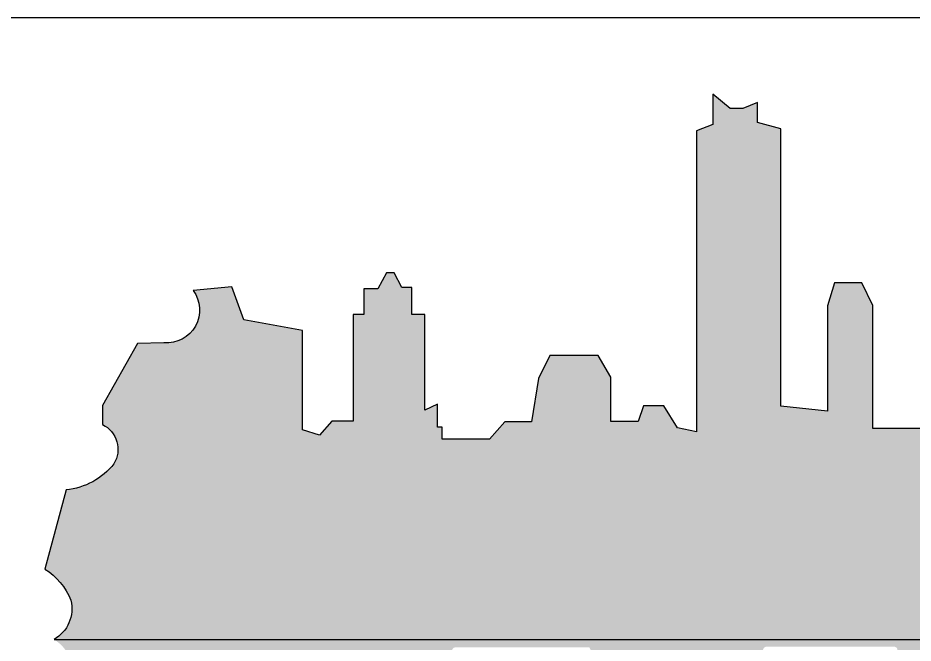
# Model space of a CAD drawing. Extents: x -1 to 121, y -1 to 86.
# Drawn here: x 105.292 to 107.286, y 8.864 to 10.257 of the extents above; entities that cross this region are included whole.
import ezdxf
from ezdxf.enums import TextEntityAlignment as Align

# ---------------------------------------------------------------- set-up
doc = ezdxf.new("R2010")
doc.units = 0
doc.header["$MEASUREMENT"] = 0
doc.layers.get('0').update_dxf_attribs({"linetype": 'CONTINUOUS'})
for name, color, linetype in [('ARQ_CAR', 7, 'CONTINUOUS'), ('ARQ_CAR-TXT', 7, 'CONTINUOUS'), ('ARQ_TXT-2', 2, 'CONTINUOUS'), ('ARQ_TXT-4', 4, 'CONTINUOUS'), ('ARQ_VISTA 0', 251, 'CONTINUOUS'), ('H7', 1, 'CONTINUOUS')]:
    doc.layers.add(name, color=color, linetype=linetype)
doc.styles.add('01-MILLEU', font='GOTHIC.TTF')

# ---------------------------------------------------------------- blocks, each defined once
blk = doc.blocks.new('SELO METROCASA - EXECUTIVO')
at = {"layer": 'ARQ_CAR', "color": 5}
blk.add_lwpolyline([(0, 90.00000000003183), (-175, 90.00000000003183)], dxfattribs=at)
at = {"layer": 'ARQ_CAR-TXT', "color": 4, "style": '01-MILLEU'}
blk.add_attdef('ASSUNTO.DO.PROJETO', (-163.5403751093654, 18.20899999997266), '', height=3.691451246442872, dxfattribs=at)
at = {"layer": 'ARQ_TXT-2', "style": '01-MILLEU'}
for tag, p, height in [('DESCRIÇÃO.DA.REVISÃO_0', (-131.2403025830235, 156.4870554480729), 2), ('MC_XXX-XX', (-33.89999999985446, 82.80000000004092), 1.5), ('RESPONSÁVEL', (-33.99999999985448, 73.46000000005034), 1.5), ('COORDENADOR', (-33.99999999985448, 63.46000000005944), 1.5), ('XXX-XX', (-33.89999999985446, 51.19999999995453), 3.65), ('DISCIPLINA', (-33.89999999985446, 41.19999999996362), 3.65), ('OBRA', (-164.0087502187439, 39.31416704031011), 3), ('ENDEREÇO', (-164.0087502187439, 34.81416704031011), 3), ('ESCALA', (-155.5087502187439, 2.699999999999996), 2)]:
    blk.add_attdef(tag, p, '', height=height, dxfattribs=at)
for tag, p in [('N_REV0', (-169.7384224560608, 157.5440678589604)), ('R_DES', (-155.8362915799234, 157.4870554480729)), ('DATA_0', (-140.1637954612883, 157.4870554480729))]:
    blk.add_attdef(tag, text='', height=2, dxfattribs=at).set_placement(p, align=Align.MIDDLE_CENTER)
blk.add_attdef('DCP', text='', height=3.237200152157276, dxfattribs=at).set_placement((-23.61815879345405, 17.17673637628295), align=Align.MIDDLE_LEFT)
blk.add_attdef('DES', text='', height=2.988184755837485, dxfattribs=at).set_placement((-19.84147915505966, 12.19339888899008), align=Align.MIDDLE)
at = {"layer": 'ARQ_TXT-4', "style": '01-MILLEU'}
blk.add_attdef('CLIENTE', (-164.5087502187439, 45.79695220924827), '', height=5, dxfattribs=at)
at = {"layer": 'ARQ_VISTA 0', "style": '01-MILLEU'}
blk.add_attdef('LOGO', (-164.5087502187439, 77.38317315033532), '', height=5, dxfattribs=at)

msp = doc.modelspace()

# ---------------------------------------------------------------- hatches: boundary and pattern name
h = msp.add_hatch(color=256)
h.set_gradient(color1=(255, 255, 255), color2=(91, 91, 91), tint=1, name='CURVED')
h.paths.add_polyline_path([(106.6073503992236, 8.277280266571779), (106.5231779402282, 8.467594918213763), (106.5231779402282, 8.239036715855946), (106.5849310889641, 8.239036715855946)], flags=17)
edge = h.paths.add_edge_path()
edge.add_line((106.9961393152314, 8.353171262582919), (106.9961393152314, 8.46759491821399))
edge.add_line((106.9961393152314, 8.467594918213763), (106.8452413717725, 8.12641337397281))
edge.add_arc((106.8384416417873, 8.129420761940082), 0.0074350998819398, 270, 336.1411279704151, ccw=False)
edge.add_line((106.8384416417873, 8.121985662057796), (106.8035443402025, 8.121985662057796))
edge.add_line((106.8035443402021, 8.121985662057796), (106.8035443402021, 7.738145776745341))
edge.add_line((106.8035443402021, 7.738145776745569), (106.8399397180317, 7.723699920959461))
edge.add_line((106.8399397180322, 7.723699920959689), (106.8399397180322, 7.656596366592566))
edge.add_line((106.8399397180322, 7.656596366592794), (106.8782549971691, 7.688659310606909))
edge.add_line((106.8782549971691, 7.688659310606226), (106.9067295430821, 7.688659310606226))
edge.add_line((106.9067295430816, 7.688659310606226), (106.9395293740783, 7.674969490297826))
edge.add_line((106.9395293740783, 7.674969490298054), (106.9395293740783, 7.719281183449311))
edge.add_line((106.9395293740783, 7.719281183449084), (106.9917113493095, 7.733691511972438))
edge.add_line((106.9917113493091, 7.733691511972665), (106.9917113493091, 8.352026932364424))
edge.add_line((106.9917113493091, 8.352026932364652), (106.9961393152309, 8.353171262582919))
edge = h.paths.add_edge_path(flags=17)
edge.add_arc((107.7892328425489, 8.201021958712545), 0.1014001564731682, 28.79111662675934, 64.88071122991677)
edge.add_line((107.8322776410125, 8.292832290691194), (107.8435057872655, 8.249858079207797))
edge.add_line((107.843505787265, 8.249858079207797), (107.8780980498448, 8.249858079207797))
edge = h.paths.add_edge_path()
edge.add_line((107.3471459864629, 8.40130039915175), (107.3471459864629, 8.84791324287653))
edge.add_line((107.3471459864629, 8.84791324287653), (107.6129783080789, 8.657548206434512))
edge.add_line((107.6129783080789, 8.657548206434512), (107.6129783080789, 8.497757622749532))
edge.add_arc((107.620413407961, 8.49775762274976), 0.0074350998819402, 180, 270)
edge.add_line((107.620413407961, 8.490322522867928), (107.7426899901341, 8.490322522867928))
edge.add_arc((107.743871286759, 8.578006011609887), 0.0876914457612938, 269.2281418382186, 450.3257853274533)
edge.add_line((107.7433726735505, 8.665696039803152), (107.6204134079619, 8.665696039803152))
edge.add_arc((107.620413407961, 8.658260939921547), 0.0074350998819402, 90, 180)
edge.add_line((107.6129783080789, 8.658260939921547), (107.3471459864629, 8.848625976363564))
edge.add_arc((107.3545810863454, 8.848625976363564), 0.0074350998819402, 90, 180, ccw=False)
edge.add_line((107.3545810863454, 8.856061076245169), (107.8340147670717, 8.856061076245169))
edge.add_arc((107.836920329534, 8.512249897077936), 0.3438234564622648, 56.65671037308363, 90.4841974699915, ccw=False)
edge.add_arc((107.8829310914796, 8.625128719431814), 0.2254746008920237, -4.873497589609713, 50.6468058414215, ccw=False)
edge.add_arc((107.8953829310774, 8.621515037122435), 0.2127759682980724, 297.7002908840801, 355.8112263864524, ccw=False)
edge.add_arc((108.2254528192627, 8.82245049080393), 0.4527803385749835, 239.3003060874027, 247.7311382111136)
edge.add_arc((107.9307071037649, 8.199762318343119), 0.2380208373245867, 22.985379362345725, 58.83885732105989, ccw=False)
edge.add_line((108.1498301647387, 8.292708556298521), (108.1856101246551, 8.292708556298521))
edge.add_line((108.1856101246551, 8.292708556298521), (108.1982136568315, 8.389730773621295))
edge.add_line((108.1982136568311, 8.38973077362175), (108.255162996212, 8.397165332327631))
edge.add_line((108.2551629962124, 8.397165332327631), (108.2551629962124, 8.321647619307214))
edge.add_line((108.2551629962124, 8.321647619307669), (108.3020001993125, 8.211726815967268))
edge.add_line((108.3020001993125, 8.21172681596704), (108.3671277734709, 8.322771408484186))
edge.add_line((108.3671277734713, 8.322771408484186), (108.3671277734713, 8.448175200921696))
edge.add_line((108.3671277734713, 8.448175200921469), (108.4811010488781, 8.448175200921469))
edge.add_line((108.4811010488777, 8.448175200921469), (108.4811010488777, 8.228863601879084))
edge.add_line((108.4811010488777, 8.228863601879539), (108.6067544754303, 8.219843782772614))
edge.add_line((108.6067544754303, 8.219843782772614), (108.6067544754303, 8.40265574506384))
edge.add_line((108.6067544754303, 8.402655745064294), (108.7281788333678, 8.402655745064294))
edge.add_line((108.7281788333678, 8.402655745064294), (108.7281788333678, 8.357502455400663))
edge.add_line((108.7281788333678, 8.357502455400436), (108.7654539679213, 8.357502455400436))
edge.add_line((108.7654539679218, 8.357502455400436), (108.7654539679218, 8.400027603489889))
edge.add_line((108.7654539679218, 8.400027603489434), (108.8418868120805, 8.400027603489434))
edge.add_line((108.8418868120805, 8.400027603489434), (108.8563256362584, 8.482020748605919))
edge.add_line((108.8563256362584, 8.482020748606374), (108.9163605041015, 8.482020748606374))
edge.add_line((108.9163605041006, 8.482020748606374), (108.9250448242985, 8.43145050935982))
edge.add_line((108.9250448242994, 8.43145050935982), (108.9382600654642, 8.43145050935982))
edge.add_line((108.9382600654633, 8.43145050935982), (108.9314636840134, 8.483907689661464))
edge.add_line((108.9314636840143, 8.483907689661692), (109.0280356417336, 8.541834973586447))
edge.add_line((109.0280356417331, 8.541834973586447), (109.0542617259559, 8.623386628142953))
edge.add_line((109.0542617259559, 8.623386628142953), (109.0542617259559, 8.755683311698931))
edge.add_arc((109.0820274772425, 8.813802321675212), 0.0644108396558226, 115.54793684490639, 244.4643475700547, ccw=False)
edge.add_line((109.0542492656757, 8.871915377241976), (105.3726867656758, 8.871915377241976))
edge.add_arc((105.3329864612072, 8.803238692660898), 0.0793259174543719, -13.735721130798993, 59.96884798293519, ccw=False)
edge.add_arc((105.2784129276135, 8.835206085981099), 0.1410943101645076, 301.37607950846143, 338.8959344118896, ccw=False)
edge.add_line((105.3518741368359, 8.71474424513326), (105.3996225082412, 8.53840930244337))
edge.add_arc((105.3838259843922, 8.383203038219563), 0.1560080594711831, 38.356784728823584, 84.1885831267299, ccw=False)
edge.add_arc((105.4536092700343, 8.447967397588172), 0.061553066644821, -63.662093375288975, 31.375701434723908, ccw=False)
edge.add_line((105.4809181624198, 8.392803963956567), (105.4803941705034, 8.350305310774957))
edge.add_line((105.4803941705029, 8.350305310774957), (105.5583195251795, 8.212084278255816))
edge.add_line((105.5583195251804, 8.212084278255588), (105.6175866417182, 8.210438802155295))
edge.add_arc((105.6237669099075, 8.137502596000104), 0.0731975811294393, -36.62406595230033, 94.84340274656932, ccw=False)
edge.add_line((105.6825128709509, 8.093835698419753), (105.7687910693642, 8.085596657968836))
edge.add_line((105.7687910693646, 8.085596657969518), (105.7957186426077, 8.15919869062327))
edge.add_line((105.7957186426077, 8.15919869062327), (105.9262043473675, 8.18324555649906))
edge.add_line((105.9262043473675, 8.183245556498832), (105.9262043473675, 8.40474232853353))
edge.add_line((105.9262043473675, 8.404742328533757), (105.9638060072773, 8.41646544935611))
edge.add_line((105.9638060072782, 8.416465449355655), (105.9913733457699, 8.385075278929435))
edge.add_line((105.9913733457681, 8.385075278929435), (106.0388310873266, 8.385075278929435))
edge.add_line((106.0388310873279, 8.385075278929435), (106.0388310873279, 8.147787432382529))
edge.add_line((106.0388310873279, 8.147787432382529), (106.0625137065369, 8.147787432382529))
edge.add_line((106.0625137065365, 8.147787432382529), (106.0625137065365, 8.090126301849523))
edge.add_line((106.0625137065365, 8.09012630184975), (106.0938123625817, 8.09012630184975))
edge.add_line((106.0938123625817, 8.09012630184975), (106.1128151976093, 8.054932798361733))
edge.add_line((106.1128151976097, 8.054932798361506), (106.1301412585051, 8.054932798361506))
edge.add_line((106.1301412585046, 8.054932798361506), (106.1474673194, 8.087333169258955))
edge.add_line((106.1474673194009, 8.087333169258955), (106.1698235376555, 8.087333169258955))
edge.add_line((106.1698235376555, 8.087333169258955), (106.1698235376555, 8.147787432382529))
edge.add_line((106.1698235376555, 8.147787432382529), (106.198886604883, 8.147787432382529))
edge.add_line((106.198886604883, 8.147787432382529), (106.198886604883, 8.360417990085352))
edge.add_line((106.198886604883, 8.360417990085807), (106.226707027344, 8.347440302535915))
edge.add_line((106.2267070273435, 8.347440302535688), (106.2267070273435, 8.3986497040612))
edge.add_line((106.2267070273435, 8.398649704060972), (106.2372347263474, 8.398649704060972))
edge.add_line((106.2372347263474, 8.398649704060972), (106.2372347263474, 8.425336645167818))
edge.add_line((106.2372347263474, 8.425336645168045), (106.2591010327903, 8.425336645168045))
edge.add_line((106.2591010327903, 8.425336645168045), (106.2591010327903, 8.847059601795536))
edge.add_arc((106.2665361326724, 8.847059601795763), 0.0074350998819402, 90, 180, ccw=False)
edge.add_line((106.2665361326724, 8.854494701677822), (106.5651952607247, 8.854494701677822))
edge.add_line((106.5651952607247, 8.854494701677822), (106.7528588977445, 8.430185608998954))
edge.add_arc((106.7596586277289, 8.433192996966), 0.0074350998819398, 203.8588720295849, 336.1411279704151)
edge.add_line((106.7664583577146, 8.430185608998954), (106.9528564810259, 8.851633364331065))
edge.add_arc((106.9596562110116, 8.848625976363564), 0.0074350998819398, 90, 156.1411279704151, ccw=False)
edge.add_line((106.9596562110116, 8.856061076245169), (107.2439325084313, 8.856061076245169))
edge.add_arc((107.2439325084299, 8.848625976363564), 0.0074350998819402, 0, 90, ccw=False)
edge.add_line((107.2513676083124, 8.848625976363564), (107.2513676083124, 8.401300399151978))
edge.add_line((107.2513676083124, 8.40130039915175), (107.3471459864638, 8.40130039915175))
h.paths.add_polyline_path([(107.6215287298016, 7.90138358583431), (107.4828763964535, 7.90138358583431), (107.4828763964535, 7.753089999557005), (107.5369411397062, 7.808824501414847), (107.5369411397062, 7.593923921324858), (107.5516719965437, 7.593923921324858), (107.5516719965437, 7.826103943793214)])
edge = h.paths.add_edge_path()
edge.add_line((107.4828763964535, 8.010059692522645), (107.6129783080794, 8.107102415088093))
edge.add_arc((107.620413407961, 8.107102415088093), 0.0074350998819402, 180, 270)
edge.add_line((107.620413407961, 8.099667315206034), (107.7399215799298, 8.099667315206034))
edge.add_line((107.7399215799298, 8.099667315206034), (107.7399215799298, 8.302268017555889))
edge.add_line((107.7399215799298, 8.302268017555889), (107.620413407961, 8.302268017555889))
edge.add_arc((107.620413407961, 8.294832917674057), 0.0074350998819402, 90, 180)
edge.add_line((107.6129783080789, 8.294832917674057), (107.6129783080789, 8.107815148574673))
edge.add_line((107.6129783080789, 8.1078151485749), (107.4828763964531, 8.010772426009453))
edge.add_line((107.4828763964535, 8.010772426009225), (107.4828763964535, 8.010059692522418))
at = {"layer": 'H7'}
h = msp.add_hatch(color=256, dxfattribs=at)
edge = h.paths.add_edge_path()
edge.add_line((105.3726867656758, 8.871915377243113), (109.0542492656757, 8.871915377243113))
edge.add_arc((109.0820274772425, 8.930028432809769), 0.0644108396556119, 115.53565242992161, 244.4520631550547, ccw=False)
edge.add_line((109.0542617259559, 8.988147442786158), (109.0542617259559, 9.120444126342136))
edge.add_line((109.0542617259559, 9.120444126342136), (109.0280356417331, 9.201995780898415))
edge.add_line((109.0280356417331, 9.201995780898415), (108.9314636840143, 9.25992306482317))
edge.add_line((108.9314636840143, 9.25992306482317), (108.9382600654633, 9.312380245124814))
edge.add_line((108.9382600654633, 9.312380245124814), (108.9250448242994, 9.312380245124814))
edge.add_line((108.9250448242994, 9.312380245124814), (108.9163605041006, 9.261810005878488))
edge.add_line((108.9163605041006, 9.261810005878488), (108.8563256362584, 9.261810005878488))
edge.add_line((108.8563256362584, 9.261810005878488), (108.8418868120805, 9.3438031509952))
edge.add_line((108.8418868120805, 9.3438031509952), (108.7654539679218, 9.3438031509952))
edge.add_line((108.7654539679218, 9.3438031509952), (108.7654539679218, 9.386328299084653))
edge.add_line((108.7654539679218, 9.386328299084653), (108.7281788333678, 9.386328299084653))
edge.add_line((108.7281788333678, 9.386328299084653), (108.7281788333678, 9.34117500942125))
edge.add_line((108.7281788333678, 9.34117500942125), (108.6067544754303, 9.34117500942125))
edge.add_line((108.6067544754303, 9.34117500942125), (108.6067544754303, 9.523986971712247))
edge.add_line((108.6067544754303, 9.523986971712247), (108.4811010488777, 9.514967152605323))
edge.add_line((108.4811010488777, 9.514967152605323), (108.4811010488777, 9.295655553562938))
edge.add_line((108.4811010488777, 9.295655553562938), (108.3671277734713, 9.295655553562938))
edge.add_line((108.3671277734713, 9.295655553562938), (108.3671277734713, 9.421059346000447))
edge.add_line((108.3671277734713, 9.421059346000447), (108.3020001993125, 9.532103938517821))
edge.add_line((108.3020001993125, 9.532103938517821), (108.2551629962124, 9.422183135177647))
edge.add_line((108.2551629962124, 9.422183135177647), (108.2551629962124, 9.346665422157002))
edge.add_line((108.2551629962124, 9.346665422157002), (108.1982136568311, 9.354099980862884))
edge.add_line((108.1982136568311, 9.354099980862884), (108.1856101246551, 9.451122198186113))
edge.add_line((108.1856101246551, 9.451122198186113), (107.9949610708848, 9.451122198186113))
edge.add_line((107.9949610708848, 9.451122198186113), (107.9621513376785, 9.493972675277291))
edge.add_line((107.9621513376785, 9.493972675277291), (107.843505787265, 9.493972675277291))
edge.add_line((107.843505787265, 9.493972675277291), (107.8284337167941, 9.436286363633599))
edge.add_line((107.8284337167941, 9.436286363633599), (107.7399215799298, 9.436286363633599))
edge.add_line((107.7399215799298, 9.436286363633599), (107.7399215799298, 9.727469231902205))
edge.add_line((107.7399215799298, 9.727469231902205), (107.7282240173988, 9.727469231902205))
edge.add_line((107.7282240173988, 9.727469231902205), (107.5516719965437, 9.91772681069142))
edge.add_line((107.5516719965437, 9.91772681069142), (107.5516719965437, 10.14990683315978))
edge.add_line((107.5516719965437, 10.14990683315978), (107.5369411397062, 10.14990683315978))
edge.add_line((107.5369411397062, 10.14990683315978), (107.5369411397062, 9.935006253070242))
edge.add_line((107.5369411397062, 9.935006253070242), (107.4828763964535, 9.990740754927629))
edge.add_line((107.4828763964535, 9.990740754927629), (107.4828763964535, 9.530008815366955))
edge.add_line((107.4828763964535, 9.530008815366955), (107.4414422514167, 9.530008815366955))
edge.add_line((107.4414422514167, 9.530008815366955), (107.4414422514167, 9.489504177702429))
edge.add_line((107.4414422514167, 9.489504177702429), (107.4038120401362, 9.489504177702429))
edge.add_line((107.4038120401362, 9.489504177702429), (107.4038120401362, 9.429904539579184))
edge.add_line((107.4038120401362, 9.429904539579184), (107.3789182156754, 9.429904539579184))
edge.add_line((107.3789182156754, 9.429904539579184), (107.3789182156754, 9.363361264924606))
edge.add_line((107.3789182156754, 9.363361264924606), (107.3499719120011, 9.363361264924606))
edge.add_line((107.3499719120011, 9.363361264924606), (107.3499719120011, 9.342530355332883))
edge.add_line((107.3499719120011, 9.342530355332883), (107.1965565685416, 9.342530355332883))
edge.add_line((107.1965565685416, 9.342530355332883), (107.1965565685416, 9.616225763352304))
edge.add_line((107.1965565685416, 9.616225763352304), (107.1716462403981, 9.666656521142158))
edge.add_line((107.1716462403981, 9.666656521142158), (107.1112322829706, 9.666656521142158))
edge.add_line((107.1112322829706, 9.666656521142158), (107.0956013152943, 9.615736428681885))
edge.add_line((107.0956013152943, 9.615736428681885), (107.0956013152943, 9.380809694452864))
edge.add_line((107.0956013152943, 9.380809694452864), (106.9917113493091, 9.391803822120437))
edge.add_line((106.9917113493091, 9.391803822120437), (106.9917113493091, 10.01013924251197))
edge.add_line((106.9917113493091, 10.01013924251197), (106.9395293740783, 10.02454957103555))
edge.add_line((106.9395293740783, 10.02454957103555), (106.9395293740783, 10.06886126418681))
edge.add_line((106.9395293740783, 10.06886126418681), (106.9067295430816, 10.05517144387818))
edge.add_line((106.9067295430816, 10.05517144387818), (106.8782549971691, 10.05517144387818))
edge.add_line((106.8782549971691, 10.05517144387818), (106.8399397180322, 10.08723438789252))
edge.add_line((106.8399397180322, 10.08723438789252), (106.8399397180322, 10.02013083352563))
edge.add_line((106.8399397180322, 10.02013083352563), (106.8035443402021, 10.00568497773952))
edge.add_line((106.8035443402021, 10.00568497773952), (106.8035443402021, 9.335196466327943))
edge.add_line((106.8035443402021, 9.335196466327943), (106.7609780146188, 9.34393973114993))
edge.add_line((106.7609780146188, 9.34393973114993), (106.7309378468751, 9.393092109639838))
edge.add_line((106.7309378468751, 9.393092109639838), (106.6853212561248, 9.393092109639838))
edge.add_line((106.6853212561248, 9.393092109639838), (106.6735747601763, 9.35813339263791))
edge.add_line((106.6735747601763, 9.35813339263791), (106.6129286784551, 9.35813339263791))
edge.add_line((106.6129286784551, 9.35813339263791), (106.6129286784551, 9.457034887200052))
edge.add_line((106.6129286784551, 9.457034887200052), (106.5849310889641, 9.504794038629143))
edge.add_line((106.5849310889641, 9.504794038629143), (106.477045031774, 9.504794038629143))
edge.add_line((106.477045031774, 9.504794038629143), (106.4515281933029, 9.453431689226818))
edge.add_line((106.4515281933029, 9.453431689226818), (106.4362350560048, 9.357301211671711))
edge.add_line((106.4362350560048, 9.357301211671711), (106.3770502928426, 9.357301211671711))
edge.add_line((106.3770502928426, 9.357301211671711), (106.3426735349929, 9.318494109316816))
edge.add_line((106.3426735349929, 9.318494109316816), (106.2372347263474, 9.318494109316816))
edge.add_line((106.2372347263474, 9.318494109316816), (106.2372347263474, 9.330800282334394))
edge.add_line((106.2372347263474, 9.330800282334394), (106.2372347263474, 9.345181050423662))
edge.add_line((106.2372347263474, 9.345181050423662), (106.2267070273435, 9.345181050423662))
edge.add_line((106.2267070273435, 9.345181050423662), (106.2267070273435, 9.3963904519494))
edge.add_line((106.2267070273435, 9.3963904519494), (106.198886604883, 9.383412764399509))
edge.add_line((106.198886604883, 9.383412764399509), (106.198886604883, 9.596043322102332))
edge.add_line((106.198886604883, 9.596043322102332), (106.1698235376555, 9.596043322102332))
edge.add_line((106.1698235376555, 9.596043322102332), (106.1698235376555, 9.656497585225907))
edge.add_line((106.1698235376555, 9.656497585225907), (106.1474673194009, 9.656497585225907))
edge.add_line((106.1474673194009, 9.656497585225907), (106.1301412585046, 9.688897956123128))
edge.add_line((106.1301412585046, 9.688897956123128), (106.1128151976097, 9.688897956123128))
edge.add_line((106.1128151976097, 9.688897956123128), (106.0938123625817, 9.653704452635111))
edge.add_line((106.0938123625817, 9.653704452635111), (106.0625137065365, 9.653704452635111))
edge.add_line((106.0625137065365, 9.653704452635111), (106.0625137065365, 9.596043322102332))
edge.add_line((106.0625137065365, 9.596043322102332), (106.0388310873279, 9.596043322102332))
edge.add_line((106.0388310873279, 9.596043322102332), (106.0388310873279, 9.358755475555427))
edge.add_line((106.0388310873279, 9.358755475555427), (105.9913733457681, 9.358755475555427))
edge.add_line((105.9913733457681, 9.358755475555427), (105.9638060072782, 9.327365305128978))
edge.add_line((105.9638060072782, 9.327365305128978), (105.9262043473675, 9.339088425951331))
edge.add_line((105.9262043473675, 9.339088425951331), (105.9262043473675, 9.560585197985802))
edge.add_line((105.9262043473675, 9.560585197985802), (105.7957186426077, 9.58463206386159))
edge.add_line((105.7957186426077, 9.58463206386159), (105.7687910693646, 9.658234096515343))
edge.add_line((105.7687910693646, 9.658234096515343), (105.6825128709509, 9.649995056064654))
edge.add_arc((105.6237669099075, 9.606328158484411), 0.0731975811293498, -94.84340274640988, 36.62406595245858, ccw=False)
edge.add_line((105.6175866417182, 9.533391952329339), (105.5583195251804, 9.531746476229046))
edge.add_line((105.5583195251804, 9.531746476229046), (105.4803941705029, 9.393525443709905))
edge.add_line((105.4803941705029, 9.393525443709905), (105.4809181624198, 9.351026790528067))
edge.add_arc((105.4536092700342, 9.29586335689633), 0.0615530666447256, -31.375701434667576, 63.66209337534269, ccw=False)
edge.add_arc((105.3838259843926, 9.360627716264425), 0.1560080594705513, 275.81141687335236, 321.6432152712586, ccw=False)
edge.add_line((105.3996225082421, 9.205421452041492), (105.3518741368359, 9.029086509351373))
edge.add_arc((105.2784129276141, 8.90862466850276), 0.1410943101651412, 21.10406558846819, 58.62392049189651, ccw=False)
edge.add_arc((105.3329864612079, 8.940592061824601), 0.0793259174541753, -59.9688479833348, 13.73572113039262, ccw=False)

# ---------------------------------------------------------------- linework, layer by layer
msp.add_lwpolyline([(107.3499719120011, 9.342530355332883), (107.1965565685416, 9.342530355332883), (107.1965565685416, 9.616225763352304), (107.1716462403981, 9.666656521142158), (107.1112322829706, 9.666656521142158), (107.0956013152943, 9.615736428681885), (107.0956013152943, 9.380809694452864), (106.9917113493091, 9.391803822120437), (106.9917113493091, 10.01013924251197), (106.9395293740783, 10.02454957103555), (106.9395293740783, 10.06886126418681), (106.9067295430816, 10.05517144387818), (106.8782549971691, 10.05517144387818), (106.8399397180322, 10.08723438789252), (106.8399397180322, 10.02013083352563), (106.8035443402021, 10.00568497773952), (106.8035443402021, 9.335196466327943), (106.7609780146188, 9.34393973114993), (106.7309378468751, 9.393092109639838), (106.6853212561248, 9.393092109639838), (106.6735747601763, 9.35813339263791), (106.6129286784551, 9.35813339263791), (106.6129286784551, 9.457034887200052), (106.5849310889641, 9.504794038629143), (106.477045031774, 9.504794038629143), (106.4515281933029, 9.453431689226818), (106.4362350560048, 9.357301211671711), (106.3770502928426, 9.357301211671711), (106.3426735349929, 9.318494109316816), (106.2372347263474, 9.318494109316816), (106.2372347263474, 9.330800282334394), (106.2372347263474, 9.345181050423662), (106.2267070273435, 9.345181050423662), (106.2267070273435, 9.3963904519494), (106.198886604883, 9.383412764399509), (106.198886604883, 9.596043322102332), (106.1698235376555, 9.596043322102332), (106.1698235376555, 9.656497585225907), (106.1474673194009, 9.656497585225907), (106.1301412585046, 9.688897956123128), (106.1128151976097, 9.688897956123128), (106.0938123625817, 9.653704452635111), (106.0625137065365, 9.653704452635111), (106.0625137065365, 9.596043322102332), (106.0388310873279, 9.596043322102332), (106.0388310873279, 9.358755475555427), (105.9913733457681, 9.358755475555427), (105.9638060072782, 9.327365305128978), (105.9262043473675, 9.339088425951331), (105.9262043473675, 9.560585197985802), (105.7957186426077, 9.58463206386159), (105.7687910693646, 9.658234096515343), (105.6825128709509, 9.649995056064654, -0.646109023616512), (105.6175866417182, 9.533391952329339), (105.5583195251804, 9.531746476229046), (105.4803941705029, 9.393525443709905), (105.4809181624198, 9.351026790528067, -0.4402073844383489), (105.5061615348739, 9.263815900310874, -0.2026881165047653), (105.3996225082421, 9.205421452041492), (105.3518741368359, 9.029086509351373, -0.1651896642968133), (105.4100437584946, 8.959427510181968, -0.3331625607513339), (105.3726867656758, 8.871915377243113), (109.0542492656757, 8.871915377243113, -0.6304432032189471)], format="xyb")

# ---------------------------------------------------------------- block references
at = {"xscale": 0.1006544394922334, "yscale": 0.1006544394922334, "zscale": 0.1006544394922334}
msp.add_blockref('SELO METROCASA - EXECUTIVO', (118.053645332546, 1.198527232884544), dxfattribs=at)

doc.saveas('drawing.dxf')
